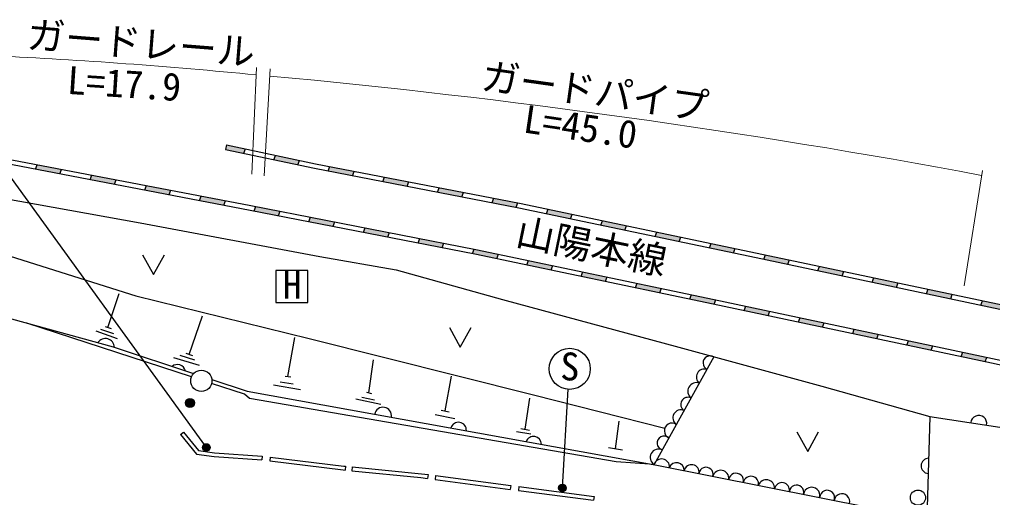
# Model space of a CAD drawing. Units: millimetres at full size, sheet at 1:1000; details may follow other scales. Extents: x 40000 to 680000, y 20000 to 380000.
# Drawn here: x 423900 to 487830, y 309062 to 340461 of the extents above; entities that cross this region are included whole.
import ezdxf
from ezdxf.enums import TextEntityAlignment as Align

# ---------------------------------------------------------------- set-up
doc = ezdxf.new("R2010")
doc.units = ezdxf.units.MM
doc.header["$LTSCALE"] = 1000
for name, color, linetype, lineweight in [('M-BGD', 7, 'Continuous', 25), ('M-BGD-EXST', 7, 'Continuous', 25), ('M-STR-HTXT', 7, 'Continuous', 13)]:
    doc.layers.add(name, color=color, linetype=linetype, lineweight=lineweight)
doc.layers.add('M-BMK-HTXT', color=7, linetype='Continuous')
doc.styles.add('ＭＳ ゴシック', font='')
doc.styles.get('ＭＳ ゴシック').set_extended_font_data('MS Gothic')

msp = doc.modelspace()

# ---------------------------------------------------------------- hatches: boundary and pattern name
at = {"layer": 'M-BGD'}
for points in [[(438740, 331957), (437493, 332223), (437430, 331929), (438632, 331674)], [(440720, 331536), (440611, 331252), (442195, 330915), (442304, 331198)], [(425071, 330921), (424963, 330637), (426559, 330331), (426667, 330616)], [(444290, 330794), (444181, 330510), (445776, 330202), (445885, 330486)], [(430258, 329928), (428662, 330234), (428554, 329949), (430150, 329644)], [(447879, 330101), (447770, 329817), (449365, 329509), (449474, 329793)], [(433849, 329241), (432253, 329547), (432145, 329262), (433741, 328956)], [(451468, 329408), (451359, 329124), (452954, 328816), (453063, 329100)], [(437441, 328554), (435845, 328859), (435736, 328575), (437332, 328269)], [(456652, 328408), (455057, 328715), (454948, 328431), (456543, 328123)], [(439435, 328171), (439327, 327886), (440921, 327576), (441029, 327861)], [(460220, 327661), (458634, 327993), (458526, 327710), (460112, 327377)], [(444616, 327163), (443022, 327473), (442913, 327188), (444508, 326878)], [(446609, 326775), (446500, 326490), (448094, 326180), (448203, 326464)], [(463788, 326912), (462202, 327245), (462094, 326961), (463679, 326629)], [(451790, 325766), (450196, 326077), (450087, 325792), (451681, 325482)], [(467355, 326164), (465770, 326497), (465661, 326213), (467247, 325880)], [(470923, 325416), (469338, 325748), (469229, 325464), (470815, 325132)], [(453886, 325358), (453783, 325378), (453674, 325094), (453827, 325064), (455261, 324764), (455369, 325047)], [(472905, 324999), (472797, 324715), (474382, 324381), (474490, 324665)], [(458937, 324299), (457351, 324632), (457243, 324348), (458829, 324016)], [(478056, 323912), (476471, 324247), (476363, 323963), (477948, 323628)], [(460919, 323884), (460811, 323600), (462396, 323268), (462505, 323552)], [(481622, 323160), (480037, 323494), (479929, 323210), (481514, 322876)], [(466073, 322804), (464487, 323136), (464379, 322852), (465964, 322520)], [(469640, 322055), (469545, 322076), (468055, 322388), (467946, 322104), (469483, 321782), (469532, 321772)], [(483603, 322742), (483495, 322458), (485080, 322123), (485188, 322407)], [(473205, 321298), (471621, 321635), (471512, 321351), (473097, 321015)], [(487169, 321989), (487061, 321705), (488646, 321371), (488754, 321655)], [(476769, 320541), (475185, 320878), (475077, 320594), (476661, 320258)], [(480334, 319784), (478749, 320121), (478641, 319837), (480225, 319500)], [(482314, 319364), (482205, 319080), (483790, 318743), (483898, 319027)], [(487462, 318270), (485878, 318606), (485770, 318323), (487354, 317986)], [(435399, 315275, 1), (434799, 315275, 0.41421), (435099, 314975, 0.41421)]]:
    msp.add_hatch(color=256, dxfattribs=at).paths.add_polyline_path(points)
at = {"layer": 'M-BGD-EXST'}
for points in [[(436430, 312349, 1), (435930, 312349, 0.41421), (436180, 312099, 0.41421)], [(459820, 309691, 1), (459320, 309691, 0.41421), (459570, 309441, 0.41421)]]:
    msp.add_hatch(color=256, dxfattribs=at).paths.add_polyline_path(points)

# ---------------------------------------------------------------- linework, layer by layer
at = {"layer": 'M-BGD'}
for p, q in [((437493, 332223), (437430, 331929)), ((438632, 331674), (438740, 331957)), ((440611, 331252), (440720, 331536)), ((442195, 330915), (442304, 331198)), ((424963, 330637), (425071, 330921)), ((426559, 330331), (426667, 330616)), ((444181, 330510), (444290, 330794)), ((428554, 329949), (428662, 330234)), ((430150, 329644), (430258, 329928)), ((445776, 330202), (445885, 330486)), ((447770, 329817), (447879, 330101)), ((432145, 329262), (432253, 329547)), ((433741, 328956), (433849, 329241)), ((449365, 329509), (449474, 329793)), ((451359, 329124), (451468, 329408)), ((435736, 328575), (435845, 328859)), ((452954, 328816), (453063, 329100)), ((454948, 328431), (455057, 328715)), ((437332, 328269), (437441, 328554)), ((439327, 327886), (439435, 328171)), ((456543, 328123), (456652, 328408)), ((458526, 327710), (458634, 327993)), ((440921, 327576), (441029, 327861)), ((442913, 327188), (443022, 327473)), ((460112, 327377), (460220, 327661)), ((444508, 326878), (444616, 327163)), ((446500, 326490), (446609, 326775)), ((462094, 326961), (462202, 327245)), ((463679, 326629), (463788, 326912)), ((448094, 326180), (448203, 326464)), ((450087, 325792), (450196, 326077)), ((465661, 326213), (465770, 326497)), ((467247, 325880), (467355, 326164)), ((451681, 325482), (451790, 325766)), ((469229, 325464), (469338, 325748)), ((470815, 325132), (470923, 325416)), ((453674, 325094), (453783, 325378)), ((455261, 324764), (455369, 325047)), ((472797, 324715), (472905, 324999)), ((457243, 324348), (457351, 324632)), ((458829, 324016), (458937, 324299)), ((474382, 324381), (474490, 324665)), ((476363, 323963), (476471, 324247)), ((460811, 323600), (460919, 323884)), ((462396, 323268), (462505, 323552)), ((477948, 323628), (478056, 323912)), ((479929, 323210), (480037, 323494)), ((464379, 322852), (464487, 323136)), ((481514, 322876), (481622, 323160)), ((429696, 320237), (430447, 322452)), ((465964, 322520), (466073, 322804)), ((467946, 322104), (468055, 322388)), ((483495, 322458), (483603, 322742)), ((485080, 322123), (485188, 322407)), ((469532, 321772), (469640, 322055)), ((471512, 321351), (471621, 321635)), ((487061, 321705), (487169, 321989)), ((435044, 318460), (435930, 320998)), ((473097, 321015), (473205, 321298)), ((435197, 316983), (424394, 320516)), ((429525, 320295), (429916, 320163)), ((475077, 320594), (475185, 320878)), ((476661, 320258), (476769, 320541)), ((428909, 320009), (430323, 319503)), ((429234, 320122), (430088, 319837)), ((478641, 319837), (478749, 320121)), ((480225, 319500), (480334, 319784)), ((441542, 317013), (441998, 319565)), ((482205, 319080), (482314, 319364)), ((483790, 318743), (483898, 319027)), ((434440, 318421), (435407, 318097)), ((434821, 318534), (435266, 318386)), ((485770, 318323), (485878, 318606)), ((434031, 318266), (435710, 317751)), ((446858, 315934), (447166, 318102)), ((469530, 318305), (465591, 311231)), ((487354, 317986), (487462, 318270)), ((440584, 316464), (442361, 316164)), ((441031, 316660), (441892, 316527)), ((441353, 317031), (441731, 316996)), ((451866, 314748), (452279, 317028)), ((446690, 315973), (447025, 315896)), ((445997, 315546), (447648, 315204)), ((446403, 315658), (447228, 315490)), ((457115, 313550), (457427, 315580)), ((451607, 314797), (452125, 314699)), ((451215, 314510), (452503, 314245)), ((463058, 312270), (463310, 314081)), ((483704, 314395), (483515, 307657)), ((434475, 313193), (434667, 313353)), ((456545, 313410), (457490, 313256)), ((456832, 313606), (457399, 313494)), ((462589, 312340), (463527, 312200)), ((439842, 311787), (439825, 311537)), ((440380, 311720), (440350, 311472)), ((465591, 311231), (463110, 311415)), ((445325, 311115), (445300, 310866)), ((445768, 311072), (445743, 310823)), ((450741, 310568), (450708, 310320)), ((451244, 310502), (451211, 310254)), ((451211, 310254), (456147, 309599)), ((451244, 310502), (456180, 309847)), ((456180, 309847), (456147, 309599)), ((456713, 309777), (456680, 309529)), ((456680, 309529), (461622, 308883)), ((456713, 309777), (461655, 309131)), ((461655, 309131), (461622, 308883))]:
    msp.add_line(p, q, dxfattribs=at)
for points in [[(386062, 335602), (395861, 333315), (419099, 326235), (431556, 322316), (442938, 319513), (457663, 315807), (466304, 313626)], [(395077, 333810), (407413, 331617), (420385, 329153), (431827, 327097), (443627, 324901), (448644, 324019), (455625, 322070), (467229, 318933), (476607, 316376), (483704, 314395), (489889, 313442), (491339, 312648), (501569, 310325), (502014, 310177), (513752, 307400), (512543, 301467)], [(408812, 333921), (411504, 333470), (422938, 331329), (439104, 328235), (453886, 325358), (469545, 322076), (487827, 318193), (494267, 316804), (513731, 312188), (525823, 308938), (537330, 305653), (549023, 301985), (560580, 297978), (569242, 294721)], [(380827, 333699), (391324, 331279), (397060, 329322), (419947, 321739), (430050, 318961), (435341, 317209)], [(408762, 333625), (411452, 333174), (422882, 331035), (439047, 327941), (453827, 325064), (469483, 321782), (487764, 317899), (494201, 316512), (513657, 311897), (525743, 308649), (537244, 305365), (548929, 301700), (560478, 297695), (569135, 294441)], [(437430, 331929), (443280, 330684), (456702, 328092), (472311, 324818), (489747, 321138), (503219, 317954), (512027, 315927), (525915, 312187), (541908, 308098), (554159, 304493), (563803, 301480), (570979, 299272)], [(437493, 332223), (443340, 330978), (456762, 328386), (472373, 325112), (489813, 321431), (503287, 318246), (512100, 316218), (525991, 312477), (541988, 308387), (554246, 304780), (563891, 301766), (571086, 299552)], [(431993, 325012), (432709, 323717), (433425, 325012)], [(452143, 320234), (452859, 318939), (453575, 320234)], [(463110, 311415), (439005, 315566), (438675, 315846), (436526, 316549)], [(436544, 316812), (438861, 316045), (465765, 311199), (483515, 307657), (512543, 301467), (514253, 300952)], [(434667, 313353), (435669, 312154), (436724, 311997), (439842, 311787)], [(474973, 313386), (475689, 312091), (476405, 313386)], [(434475, 313193), (435538, 311920), (436697, 311748), (439818, 311538)], [(440350, 311472), (445177, 310878), (445300, 310866)], [(440380, 311720), (445204, 311127), (445325, 311115)], [(445743, 310823), (450276, 310378), (450708, 310320)], [(445768, 311072), (450305, 310626), (450741, 310568)]]:
    msp.add_lwpolyline(points, dxfattribs=at)
for centre, radius in [((435849, 316727), 700), ((435099, 315275), 300), ((482931, 309054), 500)]:
    msp.add_circle(centre, radius, dxfattribs=at)
for centre, radius, start, end in [((429545, 318908), 597, 2.15914, 146.58593), ((469286, 317898), 475, 59.1809, 242.60948), ((434269, 317249), 548, 14.77176, 128.60896), ((468903, 316978), 525, 71.66638, 230.124), ((468375, 316043), 566, 70.16082, 231.62956), ((467818, 315169), 476, 64.5745, 237.21588), ((447786, 314434), 556, 350.14207, 169.43921), ((467343, 314301), 516, 65.05289, 236.7375), ((452742, 313482), 520, 356.57573, 163.00555), ((466782, 313437), 514, 57.30299, 244.4874), ((486922, 313920), 531, 349.05084, 173.42254), ((457675, 312553), 522, 1.06222, 158.51906), ((466250, 312635), 459, 47.37706, 254.41332), ((465891, 311695), 552, 64.6349, 237.15548), ((466088, 311077), 520, 355.01758, 162.77592), ((467071, 310859), 496, 357.80012, 159.6252), ((483634, 311140), 498, 90.81185, 265.98464), ((468051, 310720), 499, 351.31927, 166.10605), ((469007, 310582), 467, 345.20206, 172.22326), ((469971, 310327), 530, 352.18436, 165.24097), ((470982, 310163), 494, 348.13419, 169.29114), ((471957, 309960), 502, 349.12177, 168.30355), ((472965, 309681), 548, 357.07035, 160.35497), ((473996, 309555), 493, 348.91063, 168.51469), ((474954, 309400), 478, 344.64709, 172.77824), ((475949, 309200), 540, 345.27161, 171.96302), ((476965, 309044), 494, 339.56351, 177.86181), ((477937, 308791), 515, 346.45903, 170.9663)]:
    msp.add_arc(centre, radius, start, end, dxfattribs=at)
at = {"layer": 'M-BGD-EXST'}
for p, q in [((436180, 312349), (417977, 337469)), ((442836, 323972), (440736, 323972)), ((440736, 323972), (440736, 321872)), ((442836, 321872), (442836, 323972)), ((440736, 321872), (442836, 321872)), ((459570, 309691), (459944, 316169))]:
    msp.add_line(p, q, dxfattribs=at)
for centre, radius in [((460055, 317514), 1350), ((436180, 312349), 250), ((459570, 309691), 250)]:
    msp.add_circle(centre, radius, dxfattribs=at)
at = {"layer": 'M-STR-HTXT'}
for p, q in [((439160, 330292), (439466, 337309)), ((440372, 337224), (439980, 330195)), ((485971, 322976), (487163, 330544))]:
    msp.add_line(p, q, dxfattribs=at)
for centre, radius, start, end in [((404871, -18770), 357273, 84.44667, 87.20334), ((393250, -171859), 510781, 79.41098, 84.70963)]:
    msp.add_arc(centre, radius, start, end, dxfattribs=at)

# ---------------------------------------------------------------- texts
at = {"layer": 'M-BGD-EXST', "style": 'ＭＳ ゴシック'}
msp.add_text('H', height=1833, dxfattribs=at).set_placement((441188, 321564), align=Align.BOTTOM_LEFT)
msp.add_text('S', height=1833, rotation=358.508, dxfattribs=at).set_placement((459400, 316222), align=Align.BOTTOM_LEFT)
at = {"layer": 'M-BMK-HTXT', "style": 'ＭＳ ゴシック'}
msp.add_text('山陽本線', height=1833, rotation=348.328, dxfattribs=at).set_placement((456300, 325135), align=Align.BOTTOM_LEFT)
at = {"layer": 'M-STR-HTXT', "style": 'ＭＳ ゴシック'}
for s, rotation, p in [('ガードレール', 355.504, (424297, 338028)), ('ガードパイプ', 352.057, (454088, 335342)), ('L=17.9', 356.285, (426957, 335029)), ('L=45.0', 351.617, (456847, 332508))]:
    msp.add_text(s, height=1833, rotation=rotation, dxfattribs=at).set_placement(p, align=Align.BOTTOM_LEFT)

doc.saveas('drawing.dxf')
